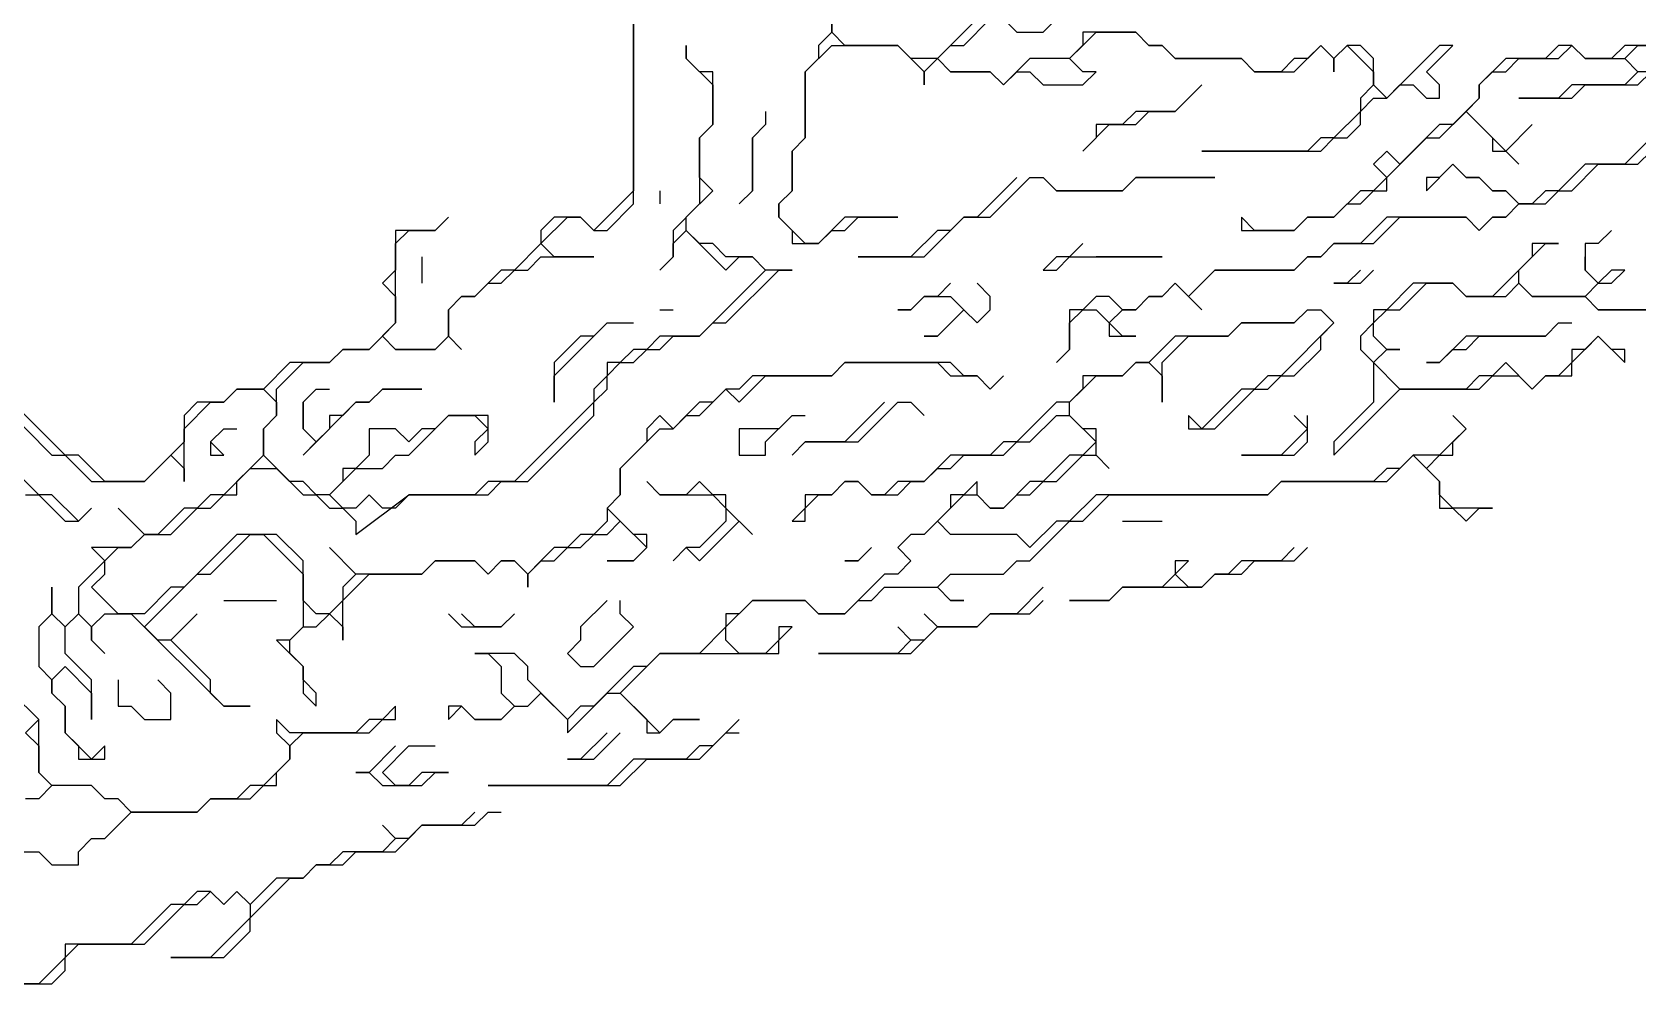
# Model space of a CAD drawing. Header units: metres. Extents: x 76363 to 76886, y 81203 to 81673.
# Drawn here: x 76758.8 to 76807.4, y 81421 to 81449.8 of the extents above; entities that cross this region are included whole.
import ezdxf

# ---------------------------------------------------------------- set-up
doc = ezdxf.new("R2010")
doc.units = ezdxf.units.M

msp = doc.modelspace()

# ---------------------------------------------------------------- linework, layer by layer
for points in [[(76757.8, 81438.6, 226.163), (76759.4, 81437, 226.14), (76759.8, 81437, 226.29), (76760.6, 81436.2, 226.215), (76762.2, 81436.2, 226.325), (76763, 81437, 226.2), (76763.4, 81436.6, 226.18), (76763.4, 81436.2, 226.09), (76763.4, 81437.8, 226.31), (76764.2, 81438.6, 226.27), (76764.6, 81438.6, 226.27), (76765, 81439, 226.28), (76765.8, 81439, 226.307), (76766.2, 81438.6, 226.42), (76766.2, 81438.2, 226.62), (76765.8, 81437.8, 226.54), (76765.8, 81437, 226.615), (76764.6, 81435.8, 226.37), (76764.2, 81435.8, 226.305), (76763.8, 81435.4, 225.9), (76763.4, 81435.4, 225.905), (76762.6, 81434.6, 225.715), (76762.2, 81434.6, 225.715), (76761.4, 81435.4, 226.014), (76762.2, 81434.6, 225.715), (76761.8, 81434.2, 225.505), (76760.6, 81434.2, 224.687), (76761, 81433.8, 224.8), (76760.2, 81433, 224.5), (76760.2, 81432.2, 224.05), (76759.8, 81431.8, 223.933), (76759.4, 81432.2, 223.88), (76759.4, 81433, 223.93), (76759.4, 81432.2, 223.88), (76759, 81431.8, 223.615), (76759, 81430.6, 223.837), (76759.4, 81430.2, 223.92), (76759.4, 81429.8, 223.985), (76759.8, 81429.4, 223.96), (76759.8, 81428.6, 223.93), (76760.2, 81428.2, 223.76), (76760.2, 81427.8, 223.735), (76761, 81427.8, 223.62), (76761, 81428.2, 223.6), (76760.6, 81427.8, 223.71), (76759.8, 81428.6, 223.93), (76759.8, 81429.4, 223.96), (76759.4, 81429.8, 223.985), (76759.4, 81430.2, 223.92), (76759.8, 81430.6, 223.825), (76760.6, 81429.8, 223.75), (76760.6, 81429, 223.865), (76760.6, 81430.2, 223.538), (76759.8, 81431, 223.73), (76759.8, 81431.8, 223.933), (76760.2, 81432.2, 224.05), (76760.6, 81431.8, 223.557), (76760.6, 81431.4, 223.337), (76761, 81431, 223.26), (76760.6, 81431.4, 223.337), (76760.6, 81431.8, 223.557), (76761, 81432.2, 223.716), (76761.8, 81432.2, 223.088), (76764.6, 81429.4, 222.72), (76765.4, 81429.4, 222.767), (76764.6, 81429.4, 222.72), (76764.2, 81429.8, 222.717), (76764.2, 81430.2, 222.72), (76763, 81431.4, 222.66), (76763.8, 81432.2, 222.58), (76763, 81431.4, 222.66), (76762.6, 81431.4, 222.59), (76762.2, 81431.8, 222.76), (76763.8, 81433.4, 223.46), (76764.2, 81433.4, 223.205), (76765.4, 81434.6, 224.615), (76765.8, 81434.6, 224.48), (76767, 81433.4, 223.668), (76767, 81431.8, 222.895), (76766.6, 81431.4, 222.765), (76766.2, 81431.4, 222.61), (76767, 81430.6, 222.765), (76767, 81429.8, 222.5), (76767.4, 81429.4, 222.64), (76767.4, 81429.8, 222.727), (76767, 81430.2, 222.723), (76767, 81430.6, 222.765), (76766.6, 81431, 222.71), (76766.6, 81431.4, 222.765), (76767, 81431.8, 222.895), (76767.4, 81431.8, 223.205), (76767.8, 81432.2, 223.838), (76768.2, 81431.8, 224.06), (76768.2, 81431.4, 223.85), (76768.2, 81432.6, 224.816), (76769, 81433.4, 225.637), (76770.6, 81433.4, 225.1), (76771, 81433.8, 225.544), (76772.2, 81433.8, 225.19), (76772.6, 81433.4, 223.923), (76773, 81433.8, 224.912), (76773.4, 81433.8, 224.344), (76773.8, 81433.4, 223.091), (76773.8, 81433, 222.72), (76773.8, 81433.4, 223.091), (76774.2, 81433.8, 223.112), (76774.6, 81433.8, 223.093), (76775, 81434.2, 223.383), (76775.4, 81434.2, 223.064), (76775.8, 81434.6, 223.515), (76776.2, 81434.6, 223.317), (76776.6, 81435, 223.7), (76777.4, 81434.2, 222.85), (76777, 81433.8, 222.697), (76776.2, 81433.8, 222.765), (76777, 81433.8, 222.697), (76777.4, 81434.2, 222.85), (76777.4, 81434.6, 223.216), (76777, 81434.6, 223.19), (76776.2, 81435.4, 224.293), (76776.6, 81435.8, 224.327), (76776.6, 81436.6, 225.278), (76777.8, 81437.8, 225.44), (76778.2, 81437.8, 225.236), (76778.6, 81438.2, 225.347), (76779, 81438.2, 224.836), (76779.8, 81439, 225.369), (76780.2, 81438.6, 224.243), (76781, 81439.4, 224.769), (76783, 81439.4, 223.385), (76783.4, 81439.8, 224.08), (76786.2, 81439.8, 224.463), (76786.6, 81439.4, 223.47), (76787.4, 81439.4, 224.132), (76787.8, 81439, 223.088), (76788.2, 81439.4, 223.462), (76787.8, 81439, 223.088), (76787.4, 81439.4, 224.132), (76787, 81439.4, 223.71), (76786.6, 81439.8, 224.624), (76783.4, 81439.8, 224.08), (76783, 81439.4, 223.385), (76780.6, 81439.4, 225.39), (76780.2, 81439, 225.084), (76779.8, 81439, 225.369), (76779.4, 81438.6, 225.116), (76779, 81438.6, 225.452), (76778.2, 81437.8, 225.236), (76777.8, 81438.2, 225.914), (76777.4, 81437.8, 225.705), (76777.4, 81437.4, 225.293), (76776.6, 81436.6, 225.278), (76776.6, 81435.8, 224.327), (76776.2, 81435.4, 224.293), (76776.2, 81435, 223.912), (76775.8, 81434.6, 223.515), (76775.4, 81434.6, 223.77), (76775, 81434.2, 223.383), (76774.6, 81434.2, 223.802), (76773.8, 81433.4, 223.091), (76773.4, 81433.8, 224.344), (76773, 81433.8, 224.912), (76772.6, 81433.4, 223.923), (76772.2, 81433.8, 225.19), (76771, 81433.8, 225.544), (76770.6, 81433.4, 225.1), (76768.6, 81433.4, 225.95), (76767.8, 81434.2, 226.499), (76768.6, 81433.4, 225.95), (76768.2, 81433, 225.35), (76768.2, 81432.6, 224.816), (76767.8, 81432.2, 223.838), (76767.4, 81432.2, 223.332), (76767, 81432.6, 223.007), (76767, 81433.8, 224.132), (76766.2, 81434.6, 224.846), (76765, 81434.6, 224.66), (76763.4, 81433, 222.98), (76763, 81433, 223.175), (76762.2, 81432.2, 222.913), (76761.4, 81432.2, 223.424), (76760.6, 81433, 224.545), (76761, 81433.4, 224.6), (76761, 81433.8, 224.8), (76761.4, 81434.2, 225.307), (76761.8, 81434.2, 225.505), (76762.2, 81434.6, 225.715), (76763, 81434.6, 225.55), (76763.8, 81435.4, 225.9), (76764.2, 81435.4, 226.113), (76764.6, 81435.8, 226.37), (76765, 81435.8, 226.56), (76765, 81436.2, 226.69), (76765.4, 81436.6, 226.64), (76766.2, 81436.6, 227.015), (76767, 81435.8, 227.477), (76767.4, 81435.8, 227.785), (76767.8, 81435.4, 227.927), (76768.2, 81435.4, 228.065), (76768.6, 81435, 227.94), (76768.6, 81434.6, 227.782), (76770.2, 81435.8, 228.04), (76772.6, 81435.8, 228.185), (76773, 81436.2, 228.35), (76773.8, 81436.2, 228.585), (76775.8, 81438.2, 228.492), (76775.8, 81438.6, 228.53), (76776.2, 81439, 228.442), (76776.2, 81439.4, 228.715), (76776.6, 81439.8, 228.81), (76777, 81439.8, 228.653), (76777.4, 81440.2, 228.75), (76777.8, 81440.2, 228.75), (76778.2, 81440.6, 228.76), (76779, 81440.6, 229.23), (76779.4, 81441, 229.24), (76779.8, 81441, 229.31), (76781.4, 81442.6, 230.448), (76781.8, 81442.6, 230.595), (76781, 81442.6, 230.125), (76780.6, 81443, 230.007), (76779.8, 81443, 229.352), (76779.4, 81443.4, 228.807), (76779, 81443.4, 228.367), (76778.6, 81443.8, 228.02), (76778.6, 81444.2, 228), (76779.4, 81445, 228.49), (76779, 81445.4, 228.16), (76779, 81446.6, 228.185), (76779.4, 81447, 228.473), (76779.4, 81448.6, 228.34), (76779, 81448.6, 228.038), (76778.6, 81449, 227.68), (76778.6, 81449.4, 227.743), (76778.6, 81449, 227.68), (76779.4, 81448.2, 228.373), (76779.4, 81447, 228.473), (76779, 81446.6, 228.185), (76779, 81444.6, 228.245), (76778.2, 81443.8, 227.905), (76778.2, 81443, 227.985), (76777.8, 81442.6, 227.953), (76778.2, 81443, 227.985), (76778.2, 81443.4, 227.92), (76778.6, 81443.8, 228.02), (76779.8, 81442.6, 229.353), (76780.2, 81443, 229.705), (76780.6, 81443, 230.007), (76781, 81442.6, 230.125), (76779, 81440.6, 229.23), (76777.8, 81440.6, 228.68), (76777.4, 81440.2, 228.75), (76777, 81440.2, 228.71), (76776.6, 81439.8, 228.81), (76776.2, 81439.8, 228.81), (76776.2, 81439.4, 228.715), (76775.8, 81439, 228.665), (76775.8, 81438.6, 228.53), (76773.4, 81436.2, 228.51), (76772.6, 81436.2, 228.165), (76772.2, 81435.8, 228.148), (76770.2, 81435.8, 228.04), (76769.8, 81435.4, 227.905), (76769.4, 81435.4, 227.94), (76769, 81435.8, 227.97), (76768.6, 81435.4, 228.02), (76768.2, 81435.4, 228.065), (76767.8, 81435.8, 227.97), (76768.6, 81436.6, 227.8), (76769.4, 81436.6, 227.89), (76769.8, 81437, 227.72), (76770.2, 81437, 227.945), (76771.4, 81438.2, 227.61), (76772.2, 81438.2, 227.945), (76772.6, 81437.8, 228.04), (76772.2, 81437.4, 228.03), (76772.2, 81437, 228.01), (76772.6, 81437.4, 228.03), (76772.6, 81438.2, 227.937), (76771.4, 81438.2, 227.61), (76771, 81437.8, 227.82), (76770.6, 81437.8, 227.742), (76770.2, 81437.4, 227.73), (76769.8, 81437.8, 227.475), (76769, 81437.8, 227.44), (76769, 81437, 227.715), (76768.6, 81436.6, 227.8), (76768.2, 81436.6, 227.63), (76768.2, 81436.2, 227.863), (76767.8, 81435.8, 227.97), (76767.4, 81435.8, 227.785), (76767, 81436.2, 227.38), (76766.6, 81436.2, 227.19), (76765.8, 81437, 226.615), (76765.8, 81437.8, 226.54), (76766.2, 81438.2, 226.62), (76766.2, 81439, 226.28), (76767, 81439.8, 226.32), (76767.8, 81439.8, 226.46), (76768.2, 81440.2, 226.405), (76769, 81440.2, 226.423), (76769.4, 81440.6, 226.41), (76769.8, 81440.2, 226.48), (76771, 81440.2, 226.7), (76771.4, 81440.6, 226.72), (76771.8, 81440.2, 226.895), (76771.4, 81440.6, 226.72), (76771.4, 81441.4, 226.61), (76771.8, 81441.8, 226.62), (76772.2, 81441.8, 226.69), (76772.6, 81442.2, 226.65), (76773, 81442.2, 226.71), (76773.4, 81442.6, 226.8), (76773.8, 81442.6, 226.8), (76774.2, 81443, 226.84), (76775.8, 81443, 227.26), (76774.6, 81443, 226.96), (76774.2, 81443.4, 226.68), (76775, 81444.2, 226.94), (76775.4, 81444.2, 226.94), (76775.8, 81443.8, 227), (76776.2, 81443.8, 227.03), (76777, 81444.6, 227.135), (76777, 81450.2, 226.89)], [(76777, 81450.2, 226.89), (76777, 81445, 227.12), (76775.8, 81443.8, 227), (76775.4, 81444.2, 226.94), (76774.6, 81444.2, 226.84), (76774.2, 81443.8, 226.735), (76774.2, 81443.4, 226.68), (76773.4, 81442.6, 226.8), (76773, 81442.6, 226.725), (76772.2, 81441.8, 226.69), (76771.8, 81441.8, 226.62), (76771.4, 81441.4, 226.61), (76771.4, 81440.6, 226.72), (76771, 81440.2, 226.7), (76769.8, 81440.2, 226.48), (76769.4, 81440.6, 226.41), (76769.8, 81441, 226.44), (76769.8, 81443.4, 226.46), (76770.2, 81443.8, 226.55), (76771, 81443.8, 226.55), (76771.4, 81444.2, 226.565), (76771, 81443.8, 226.55), (76769.8, 81443.8, 226.475), (76769.8, 81442.6, 226.545), (76769.4, 81442.2, 226.41), (76769.8, 81441.8, 226.425), (76769.8, 81441, 226.44), (76769, 81440.2, 226.423), (76768.2, 81440.2, 226.405), (76767.8, 81439.8, 226.46), (76766.6, 81439.8, 226.32), (76765.8, 81439, 226.307), (76765, 81439, 226.28), (76764.6, 81438.6, 226.27), (76763.8, 81438.6, 226.2), (76763.4, 81438.2, 226.25), (76763.4, 81437.4, 226.3), (76762.2, 81436.2, 226.325), (76761, 81436.2, 226.25), (76760.2, 81437, 226.28), (76759.8, 81437, 226.29), (76758.2, 81438.6, 226.14)], [(76787.4, 81450.2, 231.605), (76786.2, 81449, 230.845), (76785.4, 81449, 230.905), (76785, 81449.4, 231.243), (76783.4, 81449.4, 231.36), (76783, 81449.8, 231.332), (76783, 81450.2, 231.496), (76783, 81449.8, 231.332), (76782.6, 81449.4, 231.027), (76782.6, 81449, 231.065), (76782.2, 81448.6, 231.04), (76782.2, 81446.6, 231.23), (76781.8, 81446.2, 231.04), (76781.8, 81445, 231.13), (76781.4, 81444.6, 230.904), (76781.4, 81444.2, 230.905), (76781.8, 81443.8, 231.11), (76781.8, 81443.4, 231.17), (76782.6, 81443.4, 231.17), (76783, 81443.8, 231.105), (76783.4, 81443.8, 231.105), (76783.8, 81444.2, 231.2), (76785, 81444.2, 231.19), (76783.4, 81444.2, 231.2), (76782.6, 81443.4, 231.17), (76782.2, 81443.4, 231.17), (76781.4, 81444.2, 230.905), (76781.4, 81444.6, 230.904), (76781.8, 81445, 231.13), (76781.8, 81446.2, 231.04), (76782.2, 81446.6, 231.23), (76782.2, 81448.6, 231.04), (76783, 81449.4, 231.277), (76785, 81449.4, 231.243), (76785.8, 81448.6, 230.7), (76785.8, 81448.2, 230.653), (76785.8, 81448.6, 230.7), (76786.2, 81449, 230.845), (76786.6, 81448.6, 230.77), (76787.8, 81448.6, 230.955), (76788.2, 81448.2, 230.72), (76788.6, 81448.6, 230.88), (76789, 81448.6, 230.813), (76789.4, 81448.2, 230.75), (76790.6, 81448.2, 230.81), (76791, 81448.6, 230.84), (76790.6, 81448.6, 230.835), (76790.2, 81449, 231.01), (76791, 81449.8, 231.113), (76792.2, 81449.8, 231.062), (76792.6, 81449.4, 230.83), (76793, 81449.4, 230.788), (76793.4, 81449, 230.54), (76795.4, 81449, 230.07), (76795.8, 81448.6, 229.823), (76797, 81448.6, 229.43), (76797.8, 81449.4, 229.593), (76798.2, 81449, 229.275), (76798.2, 81448.6, 229.235), (76798.2, 81449, 229.275), (76798.6, 81449.4, 229.46), (76799.4, 81448.6, 228.965), (76799.4, 81448.2, 228.847), (76799, 81447.8, 228.89), (76799, 81447.4, 228.92), (76798.2, 81446.6, 229.075), (76797.8, 81446.6, 229.115), (76797.4, 81446.2, 229.17), (76794.2, 81446.2, 229.95), (76797.8, 81446.2, 229.09), (76798.2, 81446.6, 229.075), (76798.6, 81446.6, 228.96), (76799, 81447, 228.855), (76799, 81447.4, 228.92), (76799.4, 81447.8, 228.66), (76799.8, 81447.8, 228.43), (76800.2, 81448.2, 228.52), (76800.6, 81448.2, 228.51), (76801, 81447.8, 228.08), (76801.4, 81447.8, 227.89), (76801.4, 81448.2, 228.13), (76801, 81448.6, 228.655), (76801.8, 81449.4, 229.03), (76801.4, 81449.4, 229.03), (76799.8, 81447.8, 228.43), (76799.4, 81448.2, 228.847), (76799.4, 81449, 229.21), (76799, 81449.4, 229.46), (76798.6, 81449.4, 229.46), (76798.2, 81449, 229.275), (76797.8, 81449.4, 229.593), (76797.4, 81449, 229.53), (76797, 81449, 229.56), (76796.6, 81448.6, 229.533), (76795.8, 81448.6, 229.823), (76795.4, 81449, 230.07), (76793.4, 81449, 230.54), (76793, 81449.4, 230.788), (76792.6, 81449.4, 230.83), (76792.2, 81449.8, 231.062), (76790.6, 81449.8, 231.27), (76790.6, 81449.4, 231.025), (76790.2, 81449, 231.01), (76789, 81449, 231.01), (76788.2, 81448.2, 230.72), (76787.8, 81448.6, 230.955), (76786.6, 81448.6, 230.77), (76786.2, 81449, 230.845), (76786.6, 81449.4, 231.11), (76787, 81449.4, 231.19), (76787.8, 81450.2, 231.61)], [(76788.2, 81450.2, 231.45), (76788.6, 81449.8, 231.28), (76789.4, 81449.8, 231.27), (76790.2, 81450.6, 231.38)], [(76807.8, 81448.6, 226.594), (76807.4, 81448.6, 226.901), (76807, 81449, 227.93), (76807.4, 81449.4, 227.975), (76807.8, 81449.4, 227.604), (76807, 81449.4, 228.262), (76806.6, 81449, 228.17), (76805.8, 81449, 228.35), (76805.4, 81449.4, 228.863), (76805, 81449.4, 228.953), (76804.6, 81449, 228.6), (76803.4, 81449, 228.837), (76802.6, 81448.2, 228.09), (76802.6, 81447.8, 227.77), (76801.8, 81447, 227.12), (76801.4, 81447, 227.088), (76800.2, 81445.8, 226.17), (76799.8, 81446.2, 227.028), (76799.4, 81445.8, 227.266), (76799.8, 81445.4, 226.257), (76799.4, 81445, 226.277), (76799, 81445, 226.537), (76798.2, 81444.2, 226.03), (76797.4, 81444.2, 226.506), (76797, 81443.8, 226.294), (76795.8, 81443.8, 226.436), (76795.4, 81444.2, 227.39), (76795.4, 81443.8, 226.52), (76797, 81443.8, 226.294), (76797.4, 81444.2, 226.506), (76798.2, 81444.2, 226.03), (76798.6, 81444.6, 226.308), (76799, 81444.6, 226.313), (76799.4, 81445, 226.277), (76799.8, 81445, 226.017), (76799.8, 81445.4, 226.257), (76801, 81446.6, 226.597), (76801.4, 81446.6, 226.598), (76802.2, 81447.4, 227.45), (76803, 81446.6, 226.237), (76803, 81446.2, 225.65), (76803.4, 81446.2, 225.55), (76803.8, 81445.8, 224.882), (76803.4, 81446.2, 225.55), (76804.2, 81447, 225.913), (76803.4, 81446.2, 225.55), (76802.2, 81447.4, 227.45), (76802.6, 81447.8, 227.77), (76802.6, 81448.2, 228.09), (76803, 81448.6, 228.45), (76803.4, 81448.6, 228.45), (76803.8, 81449, 228.79), (76805, 81449, 228.68), (76805.4, 81449.4, 228.863), (76805.8, 81449, 228.35), (76807, 81449, 227.93), (76807.4, 81448.6, 226.901), (76807, 81448.2, 226.699), (76805.4, 81448.2, 227.105), (76805, 81447.8, 226.347), (76803.8, 81447.8, 227.15), (76805.4, 81447.8, 226.076), (76805.8, 81448.2, 226.9), (76807.4, 81448.2, 226.107), (76807.8, 81448.6, 226.594)], [(76794.2, 81448.2, 230.035), (76793.4, 81447.4, 230.125), (76792.2, 81447.4, 230.315), (76791.8, 81447, 230.3), (76791, 81447, 230.425), (76791, 81446.6, 230.175), (76790.6, 81446.2, 230.115), (76791.4, 81447, 230.265), (76792.2, 81447, 230.22), (76792.6, 81447.4, 230.275), (76793.4, 81447.4, 230.125)], [(76781, 81447.4, 229.892), (76781, 81447, 229.875), (76780.6, 81446.6, 229.4), (76780.6, 81445, 229.56), (76780.2, 81444.6, 229.235), (76780.6, 81445, 229.56), (76780.6, 81446.6, 229.4), (76781, 81447, 229.875)], [(76807.8, 81446.6, 223.944), (76807, 81445.8, 223.25), (76805.8, 81445.8, 223.433), (76805, 81445, 222.8), (76804.6, 81445, 223.218), (76804.2, 81444.6, 222.666), (76803.8, 81444.6, 222.855), (76803.4, 81445, 223.595), (76803, 81445, 223.164), (76802.6, 81445.4, 224.232), (76802.2, 81445.4, 223.948), (76801.8, 81445.8, 224.75), (76801.4, 81445.4, 224.27), (76801, 81445.4, 224.571), (76801, 81445, 224.03), (76801.8, 81445.8, 224.75), (76802.2, 81445.4, 223.948), (76802.6, 81445.4, 224.232), (76803, 81445, 223.164), (76803.4, 81445, 223.595), (76803.8, 81444.6, 222.855), (76803.4, 81444.2, 222.397), (76803, 81444.2, 222.4), (76802.6, 81443.8, 222.175), (76802.2, 81444.2, 222.65), (76799.8, 81444.2, 224.469), (76799, 81443.4, 223.361), (76798.2, 81443.4, 224.501), (76797.8, 81443, 223.72), (76797.4, 81443, 223.937), (76797, 81442.6, 223.436), (76794.6, 81442.6, 223.697), (76793.8, 81441.8, 222.323), (76793.4, 81442.2, 222.853), (76793, 81441.8, 222.407), (76792.6, 81441.8, 222.673), (76792.2, 81441.4, 222.477), (76791.8, 81441.4, 222.75), (76791.4, 81441.8, 223.319), (76791, 81441.8, 223.638), (76790.6, 81441.4, 223.49), (76790.2, 81441.4, 223.723), (76790.2, 81440.2, 222.605), (76789.8, 81439.8, 222.683), (76790.2, 81440.2, 222.605), (76790.2, 81441, 223.395), (76790.6, 81441.4, 223.49), (76791, 81441.4, 223.133), (76791.4, 81441, 222.6), (76791.4, 81440.6, 222.507), (76792.2, 81440.6, 222.12), (76791.8, 81440.6, 222.28), (76791.4, 81441, 222.6), (76791.8, 81441.4, 222.75), (76792.2, 81441.4, 222.477), (76792.6, 81441.8, 222.673), (76793, 81441.8, 222.407), (76793.4, 81442.2, 222.853), (76794.2, 81441.4, 222.027), (76793.8, 81441.8, 222.323), (76794.6, 81442.6, 223.697), (76797, 81442.6, 223.436), (76797.4, 81443, 223.937), (76797.8, 81443, 223.72), (76798.2, 81443.4, 224.501), (76799.4, 81443.4, 223.093), (76800.2, 81444.2, 223.798), (76802.2, 81444.2, 222.65), (76802.6, 81443.8, 222.175), (76803, 81444.2, 222.4), (76803.4, 81444.2, 222.397), (76803.8, 81444.6, 222.855), (76804.6, 81444.6, 222.53), (76805, 81445, 222.8), (76805.4, 81445, 222.62), (76806.2, 81445.8, 223.316), (76807.4, 81445.8, 223.07), (76807.8, 81446.2, 223.5)], [(76788.6, 81445.4, 230.49), (76787.4, 81444.2, 230.8), (76787, 81444.2, 230.88), (76786.6, 81443.8, 230.947), (76786.2, 81443.8, 230.997), (76785.4, 81443, 230.75), (76783.8, 81443, 230.72), (76785.8, 81443, 230.86), (76787, 81444.2, 230.88), (76787.8, 81444.2, 230.76), (76789, 81445.4, 230.385), (76789.4, 81445.4, 230.31), (76789.8, 81445, 229.99), (76791.8, 81445, 229.82), (76792.2, 81445.4, 230.15), (76794.6, 81445.4, 229.52), (76792.2, 81445.4, 230.15), (76791.8, 81445, 229.82), (76789.8, 81445, 229.99), (76789.4, 81445.4, 230.31)], [(76777.8, 81445, 227.645), (76777.8, 81444.6, 227.715)], [(76790.6, 81443.4, 226.882), (76790.2, 81443, 225.582), (76789.8, 81443, 226.123), (76789.4, 81442.6, 226.18), (76789.8, 81442.6, 225.412), (76790.2, 81443, 225.582), (76793, 81443, 224.373), (76791, 81443, 225.665)], [(76806.6, 81443.8, 221.718), (76806.2, 81443.4, 221.41), (76805.8, 81443.4, 221.47), (76805.8, 81442.6, 221.02), (76806.2, 81442.2, 220.96), (76805.8, 81441.8, 220.693), (76804.2, 81441.8, 220.45), (76803.8, 81442.2, 220.66), (76803.8, 81442.6, 220.87), (76804.6, 81443.4, 221.36), (76805, 81443.4, 221.42), (76804.2, 81443.4, 221.387), (76804.2, 81443, 221.08), (76803, 81441.8, 220.713), (76802.2, 81441.8, 220.91), (76801.8, 81442.2, 221.265), (76800.6, 81442.2, 221.4), (76799.8, 81441.4, 221.02), (76799.4, 81441.4, 221.1), (76799.4, 81441, 220.81), (76799, 81440.6, 220.743), (76799, 81440.2, 220.47), (76799.4, 81439.8, 220.34), (76799.4, 81438.6, 220.25), (76798.2, 81437.4, 220.13), (76798.2, 81437, 220.01), (76800.2, 81439, 220.24), (76802.6, 81439, 219.85), (76803, 81439.4, 219.97), (76803.8, 81439.4, 219.775), (76804.2, 81439, 219.635), (76804.6, 81439.4, 219.762), (76805.4, 81439.4, 219.7), (76805.4, 81439.8, 219.82), (76806.2, 81440.6, 220.01), (76807, 81439.8, 219.735), (76807, 81440.2, 219.91), (76806.6, 81440.2, 219.84), (76806.2, 81440.6, 220.01), (76805.8, 81440.2, 219.807), (76805.4, 81440.2, 219.955), (76805.4, 81439.8, 219.82), (76805, 81439.4, 219.69), (76804.6, 81439.4, 219.762), (76804.2, 81439, 219.635), (76803.4, 81439.8, 220.087), (76803, 81439.4, 219.97), (76802.6, 81439.4, 220.183), (76802.2, 81439, 219.873), (76800.2, 81439, 220.24), (76799.4, 81439.8, 220.34), (76799.8, 81440.2, 220.523), (76800.2, 81440.2, 220.63), (76799.8, 81440.2, 220.523), (76799.4, 81440.6, 220.605), (76799.4, 81441, 220.81), (76799.8, 81441.4, 221.02), (76800.2, 81441.4, 221.007), (76801, 81442.2, 221.285), (76801.8, 81442.2, 221.265), (76802.2, 81441.8, 220.91), (76803.4, 81441.8, 220.53), (76803.8, 81442.2, 220.66), (76804.2, 81441.8, 220.45), (76805.8, 81441.8, 220.693), (76806.2, 81441.4, 220.45), (76809.4, 81441.4, 220.62), (76806.2, 81441.4, 220.45), (76805.8, 81441.8, 220.693), (76806.2, 81442.2, 220.96), (76806.6, 81442.2, 220.96), (76807, 81442.6, 221.125), (76806.6, 81442.6, 221.02), (76806.2, 81442.2, 220.96), (76805.8, 81442.6, 221.02), (76805.8, 81443, 221.185)], [(76770.6, 81443, 226.74), (76770.6, 81442.2, 226.79)], [(76799, 81442.6, 222.494), (76798.6, 81442.2, 222.11), (76798.2, 81442.2, 222.303), (76799, 81442.2, 221.888), (76799.4, 81442.6, 222.254)], [(76786.6, 81442.2, 228.917), (76786.2, 81441.8, 228.566), (76785.8, 81441.8, 228.89), (76785.4, 81441.4, 227.763), (76785, 81441.4, 227.507), (76785.4, 81441.4, 227.763), (76785.8, 81441.8, 228.89), (76786.6, 81441.8, 228.264), (76787, 81441.4, 227.54), (76786.2, 81440.6, 226.29), (76785.8, 81440.6, 226.207), (76786.2, 81440.6, 226.29), (76787, 81441.4, 227.54), (76787.4, 81441, 227.124), (76787.8, 81441.4, 227.023), (76787.8, 81441.8, 227.251), (76787.4, 81442.2, 228.064)], [(76779, 81441.8, 228.96)], [(76797.4, 81441.4, 221.714), (76797, 81441, 221.613), (76795.4, 81441, 221.98), (76795, 81440.6, 221.695), (76793.4, 81440.6, 221.56), (76792.6, 81439.8, 221.6), (76792.2, 81439.8, 221.785), (76791.8, 81439.4, 221.62), (76790.6, 81439.4, 221.927), (76790.6, 81439, 221.52), (76790.2, 81438.6, 221.39), (76789.8, 81438.6, 221.414), (76788.6, 81437.4, 220.785), (76788.2, 81437.4, 221.027), (76787.8, 81437, 220.755), (76786.6, 81437, 220.855), (76785.8, 81436.2, 220.553), (76785, 81436.2, 220.65), (76784.6, 81435.8, 220.54), (76784.2, 81435.8, 220.642), (76783.8, 81436.2, 221.04), (76783.4, 81436.2, 221.238), (76783, 81435.8, 221.213), (76782.2, 81435.8, 221.64), (76782.2, 81435.4, 221.51), (76781.8, 81435, 221.59), (76782.2, 81435, 221.328), (76782.2, 81435.4, 221.51), (76782.6, 81435.8, 221.52), (76783, 81435.8, 221.213), (76783.4, 81436.2, 221.238), (76783.8, 81436.2, 221.04), (76784.2, 81435.8, 220.642), (76785, 81435.8, 220.37), (76785.4, 81436.2, 220.515), (76785.8, 81436.2, 220.553), (76786.2, 81436.6, 220.71), (76786.6, 81436.6, 220.55), (76787, 81437, 220.875), (76788.2, 81437, 220.68), (76788.6, 81437.4, 220.785), (76789, 81437.4, 220.637), (76789.8, 81438.2, 220.95), (76790.2, 81438.2, 221.03), (76791, 81437.4, 220.645), (76790.6, 81437, 220.59), (76790.2, 81437, 220.555), (76789.4, 81436.2, 220.56), (76789, 81436.2, 220.56), (76788.2, 81435.4, 220.61), (76787.8, 81435.4, 220.607), (76787.4, 81435.8, 220.63), (76787.4, 81436.2, 220.49), (76787, 81435.8, 220.36), (76786.6, 81435.8, 220.22), (76786.6, 81435.4, 220.22), (76785.8, 81434.6, 219.73), (76785.4, 81434.6, 219.73), (76785, 81434.2, 219.84), (76785.4, 81433.8, 219.71), (76785, 81433.4, 219.61), (76784.6, 81433.4, 219.787), (76783.4, 81432.2, 219.64), (76782.6, 81432.2, 219.64), (76782.2, 81432.6, 220.07), (76780.6, 81432.6, 220.47), (76780.2, 81432.2, 220.38), (76779.8, 81432.2, 220.458), (76779.8, 81431.8, 220.223), (76779, 81431, 220.06), (76777.8, 81431, 220.375), (76777.4, 81430.6, 220.245), (76777, 81430.6, 220.45), (76775.8, 81429.4, 220.46), (76775.4, 81429.4, 220.62), (76775, 81429, 220.635), (76773.8, 81430.2, 221.707), (76773.8, 81430.6, 221.86), (76773.4, 81431, 222.285), (76772.2, 81431, 222.96), (76772.6, 81431, 222.633), (76773, 81430.6, 222.44), (76773, 81429.8, 222), (76773.4, 81429.4, 221.344), (76773, 81429, 221.327), (76772.2, 81429, 221.49), (76771.8, 81429.4, 221.87), (76771.4, 81429.4, 221.983), (76771.4, 81429, 221.645), (76771.8, 81429.4, 221.87), (76772.2, 81429, 221.49), (76773, 81429, 221.327), (76773.4, 81429.4, 221.344), (76773.8, 81429.4, 221.053), (76774.2, 81429.8, 221.33), (76775, 81429, 220.635), (76775, 81428.6, 220.43), (76776.2, 81429.8, 220.464), (76776.6, 81429.8, 220.33), (76777.4, 81429, 220.053), (76777.4, 81428.6, 220.03), (76777.8, 81428.6, 220.03), (76778.2, 81429, 219.997), (76779, 81429, 219.9), (76778.2, 81429, 219.997), (76777.8, 81428.6, 220.03), (76776.6, 81429.8, 220.33), (76777.8, 81431, 220.375), (76781.4, 81431, 219.51), (76781.4, 81431.4, 219.683), (76781.8, 81431.8, 219.71), (76781.4, 81431.8, 219.785), (76781.4, 81431.4, 219.683), (76781, 81431, 219.697), (76780.2, 81431, 219.83), (76779.8, 81431.4, 220), (76779.8, 81431.8, 220.223), (76780.6, 81432.6, 220.47), (76782.2, 81432.6, 220.07), (76782.6, 81432.2, 219.64), (76783.4, 81432.2, 219.64), (76783.8, 81432.6, 219.707), (76784.2, 81432.6, 219.423), (76784.6, 81433, 219.52), (76786.2, 81433, 219.475), (76786.6, 81432.6, 219.237), (76787, 81432.6, 219.225), (76786.6, 81432.6, 219.237), (76786.2, 81433, 219.475), (76786.6, 81433.4, 219.45), (76788.2, 81433.4, 219.52), (76788.6, 81433.8, 219.72), (76789, 81433.8, 219.62), (76790.2, 81435, 219.775), (76790.6, 81435, 219.545), (76791.4, 81435.8, 219.81), (76796.2, 81435.8, 219.83), (76796.6, 81436.2, 219.76), (76799.8, 81436.2, 219.725), (76800.6, 81437, 219.87), (76801.4, 81436.2, 219.68), (76801.4, 81435.4, 219.743), (76801.8, 81435.4, 219.64), (76802.2, 81435, 219.617), (76802.6, 81435.4, 219.525), (76803, 81435.4, 219.63), (76801.8, 81435.4, 219.64), (76801.4, 81435.8, 219.695), (76801.4, 81436.2, 219.68), (76801, 81436.6, 219.7), (76801.4, 81437, 219.79), (76801.8, 81437, 219.675), (76801.8, 81437.4, 219.73), (76802.2, 81437.8, 219.593), (76801.8, 81438.2, 219.69), (76802.2, 81437.8, 219.593), (76801.4, 81437, 219.79), (76800.6, 81437, 219.87), (76800.2, 81436.6, 219.815), (76799.8, 81436.6, 219.85), (76799.4, 81436.2, 219.8), (76796.6, 81436.2, 219.76), (76796.2, 81435.8, 219.83), (76791, 81435.8, 219.923), (76790.2, 81435, 219.775), (76789.8, 81435, 219.89), (76789, 81434.2, 219.745), (76788.6, 81434.6, 220.11), (76786.6, 81434.6, 219.913), (76786.2, 81435, 219.953), (76787, 81435.8, 220.36), (76787.4, 81435.8, 220.63), (76787.8, 81435.4, 220.607), (76788.2, 81435.4, 220.61), (76788.6, 81435.8, 220.665), (76789, 81435.8, 220.643), (76789.4, 81436.2, 220.56), (76789.8, 81436.2, 220.56), (76790.6, 81437, 220.59), (76791, 81437, 220.59), (76791.4, 81436.6, 220.225), (76791, 81437, 220.59), (76791, 81437.8, 220.855), (76790.6, 81437.8, 220.84), (76790.2, 81438.2, 221.03), (76790.2, 81438.6, 221.39), (76791, 81439.4, 221.747), (76791.8, 81439.4, 221.62), (76792.2, 81439.8, 221.785), (76792.6, 81439.8, 221.6), (76793, 81439.4, 221.15), (76793, 81438.6, 221.04), (76793, 81439.8, 221.245), (76793.8, 81440.6, 221.43), (76795, 81440.6, 221.695), (76795.4, 81441, 221.98), (76797, 81441, 221.613), (76797.4, 81441.4, 221.714), (76797.8, 81441.4, 221.588), (76798.2, 81441, 221.165), (76796.6, 81439.4, 221.48), (76796.2, 81439.4, 221.56), (76795.8, 81439, 221.5), (76795.4, 81439, 221.58), (76794.2, 81437.8, 221.185), (76793.8, 81438.2, 221.21), (76793.8, 81437.8, 221.195), (76794.6, 81437.8, 221.23), (76795.8, 81439, 221.5), (76796.2, 81439, 221.503), (76796.6, 81439.4, 221.48), (76797, 81439.4, 221.36), (76797.8, 81440.2, 221.13), (76797.8, 81440.6, 221.19), (76798.2, 81441, 221.165), (76797.8, 81441.4, 221.588)], [(76776.2, 81441, 228.273), (76775.8, 81440.6, 228.49), (76775.4, 81440.6, 228.37), (76774.6, 81439.8, 228.278), (76774.6, 81438.6, 228.535), (76774.6, 81439.4, 228.45), (76776.2, 81441, 228.273), (76777, 81441, 228.435)], [(76777.8, 81441.4, 228.375), (76778.2, 81441.4, 228.57)], [(76805, 81441, 220.26), (76804.6, 81440.6, 220.28), (76802.2, 81440.6, 220.83), (76801.4, 81439.8, 220.61), (76801, 81439.8, 220.415), (76801.4, 81439.8, 220.61), (76801.8, 81440.2, 220.77), (76802.2, 81440.2, 220.865), (76802.6, 81440.6, 220.71), (76804.6, 81440.6, 220.28), (76805, 81441, 220.26), (76805.4, 81441, 220.26)], [(76767.4, 81439, 226.787), (76767, 81438.6, 226.875), (76767, 81437.8, 227.06), (76767.4, 81437.4, 227.05), (76767, 81437, 227.04), (76768.6, 81438.6, 226.94), (76769, 81438.6, 226.98), (76769.4, 81439, 226.88), (76770.6, 81439, 227.1), (76769.4, 81439, 226.88), (76769, 81438.6, 226.98), (76768.6, 81438.6, 226.94), (76768.2, 81438.2, 227), (76767.8, 81438.2, 226.97), (76767.8, 81437.8, 227.03), (76767.4, 81437.4, 227.05), (76767, 81437.8, 227.06), (76767, 81438.6, 226.875), (76767.4, 81439, 226.787), (76767.8, 81439, 226.76)], [(76784.6, 81438.6, 222.44), (76783.4, 81437.4, 222.125), (76782.2, 81437.4, 222.553), (76781.8, 81437, 222.634), (76782.2, 81437.4, 222.553), (76783.8, 81437.4, 222.07), (76785, 81438.6, 222.44), (76785.4, 81438.6, 222.493), (76785.8, 81438.2, 222.235), (76785.4, 81438.6, 222.493)], [(76781.8, 81438.2, 223.11), (76781.4, 81437.8, 223.2), (76780.2, 81437.8, 223.907), (76780.2, 81437, 223.383), (76781, 81437, 222.96), (76781, 81437.4, 223.17), (76781.8, 81438.2, 223.11), (76782.2, 81438.2, 223.02)], [(76797, 81438.2, 220.93), (76797.4, 81437.8, 220.603), (76796.6, 81437, 220.308), (76795.4, 81437, 220.58), (76797, 81437, 220.1), (76797.4, 81437.4, 220.28), (76797.4, 81438.2, 220.753)], [(76764.6, 81437.8, 226.425), (76764.2, 81437.4, 226.6), (76764.2, 81437, 226.625), (76764.6, 81437, 226.66), (76764.2, 81437.4, 226.6), (76764.6, 81437.8, 226.425), (76765, 81437.8, 226.5)], [(76758.6, 81435.8, 223.925), (76759, 81435.8, 224.388), (76759.8, 81435, 224.498), (76760.2, 81435, 224.868), (76760.6, 81435.4, 225.738), (76760.2, 81435, 224.868), (76759.4, 81435.8, 224.781), (76759, 81435.8, 224.388), (76757.4, 81437.4, 224.657)], [(76777.4, 81436.2, 224.51), (76777.8, 81435.8, 224.152), (76779.4, 81435.8, 223.283), (76779.8, 81435.4, 222.745), (76779.8, 81435, 222.342), (76779, 81434.2, 222.137), (76778.6, 81434.2, 222.35), (76778.2, 81433.8, 222.14), (76778.6, 81434.2, 222.35), (76779, 81433.8, 221.793), (76780.2, 81435, 222.23), (76780.6, 81434.6, 221.86), (76779.8, 81435.4, 222.745), (76779.8, 81435.8, 222.95), (76779.4, 81435.8, 223.283), (76779, 81436.2, 223.787), (76778.6, 81435.8, 223.92), (76777.8, 81435.8, 224.152)], [(76791.8, 81435, 219.43), (76793, 81435, 219.455)], [(76784.2, 81434.2, 220.263), (76783.8, 81433.8, 220.32), (76783.4, 81433.8, 220.4), (76783.8, 81433.8, 220.32)], [(76797, 81434.2, 219.8), (76796.6, 81433.8, 219.667), (76795.4, 81433.8, 219.74), (76795, 81433.4, 219.727), (76794.6, 81433.4, 219.765), (76794.2, 81433, 219.68), (76793.8, 81433, 219.72), (76793.4, 81433.4, 219.81), (76793.8, 81433.8, 219.907), (76793.4, 81433.8, 219.945), (76793.4, 81433.4, 219.81), (76793, 81433, 219.72), (76791.8, 81433, 219.75), (76791.4, 81432.6, 219.63), (76790.2, 81432.6, 219.745), (76791.4, 81432.6, 219.63), (76791.8, 81433, 219.75), (76794.2, 81433, 219.68), (76794.6, 81433.4, 219.765), (76795.4, 81433.4, 219.65), (76795.8, 81433.8, 219.74), (76797, 81433.8, 219.67), (76797.4, 81434.2, 219.68)], [(76789.4, 81433, 219.65), (76788.6, 81432.2, 219.425), (76787.8, 81432.2, 219.317), (76787.4, 81431.8, 219.46), (76786.2, 81431.8, 219.423), (76785.8, 81432.2, 219.325), (76786.2, 81431.8, 219.423), (76785.8, 81431.4, 219.405), (76785.4, 81431.4, 219.37), (76785, 81431.8, 219.31), (76785.4, 81431.4, 219.37), (76785, 81431, 219.43), (76782.6, 81431, 219.44), (76785.4, 81431, 219.46), (76786.2, 81431.8, 219.423), (76787.4, 81431.8, 219.46), (76787.8, 81432.2, 219.317), (76789, 81432.2, 219.585), (76789.4, 81432.6, 219.687)], [(76764.6, 81432.6, 222.72), (76766.2, 81432.6, 222.82)], [(76776.2, 81432.6, 221.89), (76775.4, 81431.8, 221.525), (76775.4, 81431.4, 221.275), (76775, 81431, 221.3), (76775.4, 81430.6, 220.97), (76775.8, 81430.6, 220.9), (76777, 81431.8, 221.25), (76776.6, 81432.2, 221.54), (76776.6, 81432.6, 221.903)], [(76771.4, 81432.2, 224.01), (76771.8, 81431.8, 223.59), (76773, 81431.8, 222.895), (76773.4, 81432.2, 222.755), (76773, 81431.8, 222.895), (76772.2, 81431.8, 223.337), (76771.8, 81432.2, 223.87)], [(76757.8, 81425, 222.73), (76759, 81425, 222.43), (76759.4, 81424.6, 222.18), (76760.2, 81424.6, 221.99), (76760.2, 81425, 222.24), (76760.6, 81425.4, 222.485), (76761, 81425.4, 222.66), (76761.8, 81426.2, 223.005), (76763.8, 81426.2, 222.38), (76764.2, 81426.6, 222.14), (76765.4, 81426.6, 221.983), (76765.8, 81427, 222.16), (76766.2, 81427, 222.15), (76766.2, 81427.4, 222.245), (76766.6, 81427.8, 222.415), (76766.6, 81428.2, 222.59), (76767, 81428.6, 222.68), (76769, 81428.6, 222.405), (76769.4, 81429, 222.46), (76769.8, 81429, 222.38), (76769.8, 81429.4, 222.59), (76769.4, 81429, 222.46), (76769, 81429, 222.45), (76768.6, 81428.6, 222.52), (76766.6, 81428.6, 222.68), (76766.2, 81429, 222.597), (76766.2, 81428.6, 222.525), (76766.6, 81428.2, 222.59), (76766.6, 81427.8, 222.415), (76765.8, 81427, 222.16), (76765.4, 81427, 222.13), (76765, 81426.6, 221.98), (76764.2, 81426.6, 222.14), (76763.8, 81426.2, 222.38), (76761.8, 81426.2, 223.005), (76761.4, 81426.6, 223.3), (76761, 81426.6, 223.38), (76760.6, 81427, 223.47), (76759.4, 81427, 223.325), (76759, 81427.4, 223.19), (76759, 81429, 223.565), (76758.2, 81429.8, 223.22)], [(76758.2, 81429.8, 223.22), (76759, 81429, 223.565), (76758.6, 81428.6, 223.32)], [(76761.4, 81430.2, 223.248), (76761.4, 81429.4, 223.46), (76761.8, 81429.4, 223.42), (76762.2, 81429, 223.33), (76763, 81429, 223.24), (76763, 81429.8, 223.17), (76762.6, 81430.2, 223.07)], [(76780.2, 81429, 219.735), (76779.4, 81428.2, 219.76), (76779, 81428.2, 219.78), (76778.6, 81427.8, 219.77), (76777, 81427.8, 219.93), (76776.2, 81427, 219.89), (76772.6, 81427, 220.29), (76776.6, 81427, 219.87), (76777.4, 81427.8, 219.84), (76779, 81427.8, 219.69), (76779.8, 81428.6, 219.76), (76780.2, 81428.6, 219.64)], [(76758.6, 81428.6, 223.32), (76759, 81428.2, 223.335), (76759, 81427.4, 223.19), (76759.4, 81427, 223.325), (76759, 81426.6, 223.08), (76758.6, 81426.6, 223.005)], [(76776.2, 81428.6, 220.385), (76775.4, 81427.8, 220.24), (76775, 81427.8, 220.26), (76775.8, 81427.8, 220.24), (76776.6, 81428.6, 220.31)], [(76769.8, 81428.2, 221.72), (76769, 81427.4, 221.623), (76768.6, 81427.4, 221.732), (76769, 81427.4, 221.623), (76769.4, 81427, 221.22), (76770.6, 81427, 220.9), (76771, 81427.4, 220.93), (76771.4, 81427.4, 220.77), (76770.6, 81427.4, 221.08), (76770.2, 81427, 221.14), (76769.8, 81427, 221.14), (76769.4, 81427.4, 221.34), (76770.2, 81428.2, 221.5), (76771, 81428.2, 221.38)], [(76772.2, 81426.2, 219.94), (76771.8, 81425.8, 219.86), (76770.6, 81425.8, 220.227), (76770.2, 81425.4, 220.035), (76769.8, 81425.4, 220.203), (76769.4, 81425.8, 220.47), (76769.8, 81425.4, 220.203), (76769.4, 81425, 220.02), (76768.2, 81425, 220.22), (76767.8, 81424.6, 220.123), (76767.4, 81424.6, 220.24), (76767, 81424.2, 219.955), (76766.2, 81424.2, 220.187), (76765.4, 81423.4, 220), (76765, 81423.8, 220.48), (76764.6, 81423.4, 220.32), (76764.2, 81423.8, 220.56), (76763.8, 81423.8, 220.56), (76763.4, 81423.4, 220.375), (76763, 81423.4, 220.594), (76761.8, 81422.2, 220.16), (76759.8, 81422.2, 220.235), (76759.8, 81421.8, 219.985), (76759, 81421, 219.92), (76757.4, 81421, 219.973)], [(76757.4, 81421, 219.973), (76759.4, 81421, 219.84), (76759.8, 81421.4, 219.77), (76759.8, 81421.8, 219.985), (76760.2, 81422.2, 220.147), (76762.2, 81422.2, 220.04), (76763.4, 81423.4, 220.375), (76763.8, 81423.4, 220.267), (76764.2, 81423.8, 220.56), (76764.6, 81423.4, 220.32), (76765, 81423.8, 220.48), (76765.4, 81423.4, 220), (76765.4, 81423, 219.91), (76764.2, 81421.8, 219.895), (76763, 81421.8, 219.86), (76764.6, 81421.8, 219.825), (76765.4, 81422.6, 219.815), (76765.4, 81423, 219.91), (76766.6, 81424.2, 220.03), (76767, 81424.2, 219.955), (76767.4, 81424.6, 220.24), (76768.2, 81424.6, 220.05), (76768.6, 81425, 220.1), (76769.8, 81425, 219.933), (76770.6, 81425.8, 220.227), (76772.2, 81425.8, 219.77), (76772.6, 81426.2, 219.985), (76773, 81426.2, 219.945)]]:
    msp.add_polyline3d(points)

doc.saveas('drawing.dxf')
